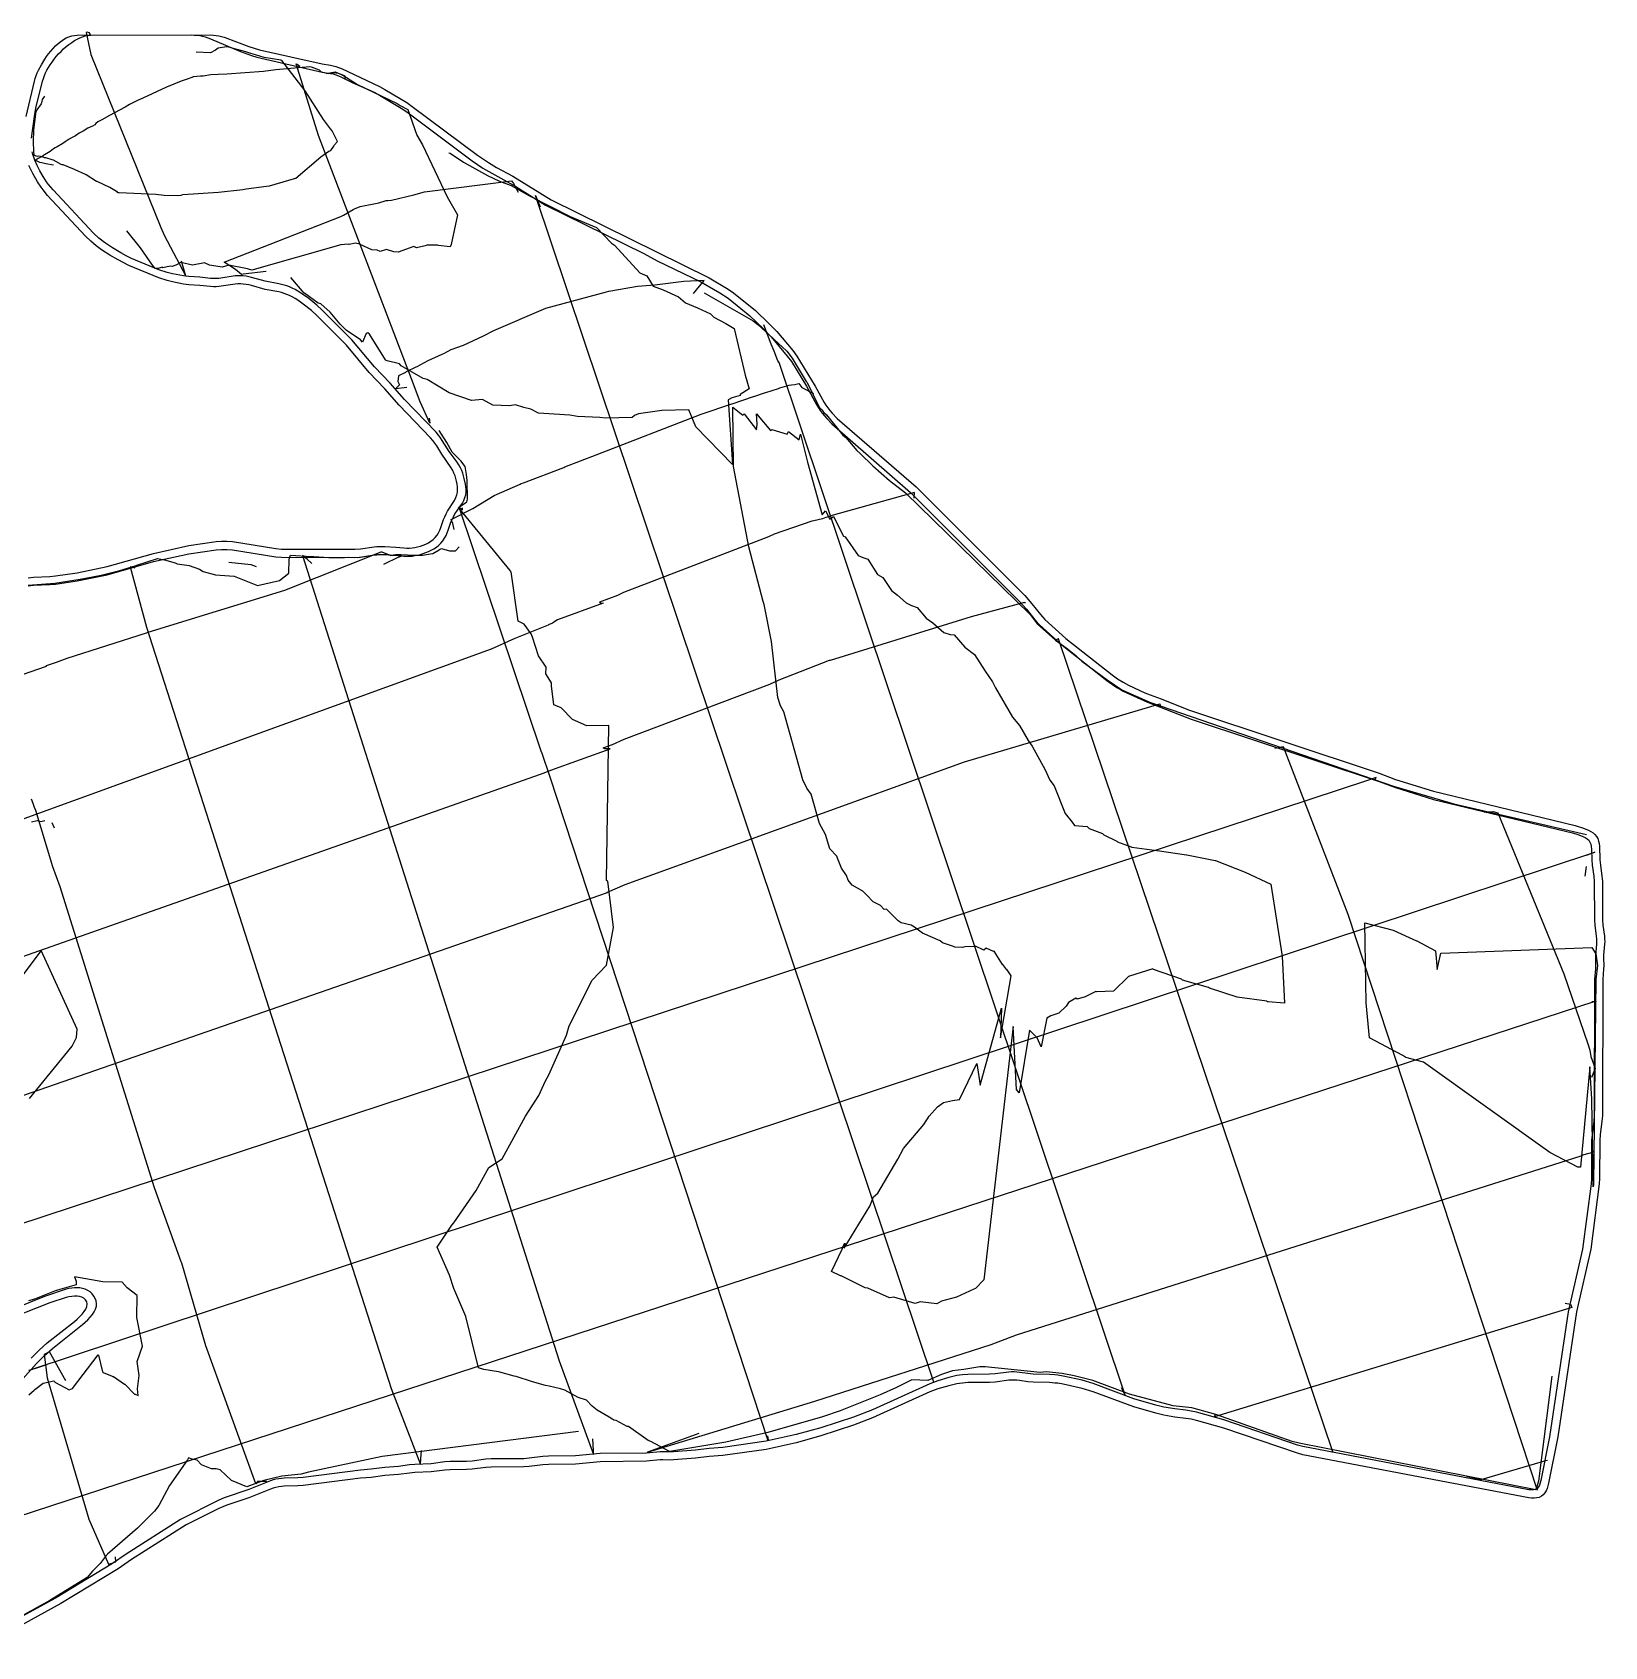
# Model space of a CAD drawing. Extents: x 0 to 882, y 0 to 630.
# Drawn here: x 304 to 882, y 37 to 630 of the extents above; entities that cross this region are included whole.
import ezdxf

# ---------------------------------------------------------------- set-up
doc = ezdxf.new("R2010")
doc.units = 0
doc.layers.get('0').update_dxf_attribs({"color": 255, "linetype": 'CONTINUOUS'})

msp = doc.modelspace()

# ---------------------------------------------------------------- linework, layer by layer
for points in [[(304.007, 590.96), (305.107, 598.96), (305.714, 601.96), (308.126, 611.96), (308.433, 612.96), (308.801, 613.96), (309.238, 614.96), (309.742, 615.96), (310.309, 616.96), (310.933, 617.96), (311.614, 618.959), (312.352, 619.955), (313.151, 620.945), (314.008, 621.919), (314.917, 622.867), (315.865, 623.776), (316.839, 624.632), (317.829, 625.427), (318.825, 626.155), (319.824, 626.811), (320.824, 627.387), (321.824, 627.873), (322.824, 628.259), (323.824, 628.544), (324.824, 628.736), (325.824, 628.852), (362.824, 628.919), (363.824, 628.867), (364.824, 628.776), (365.824, 628.633), (366.824, 628.432), (367.824, 628.172), (368.824, 627.856), (369.824, 627.492), (380.824, 622.771), (384.824, 621.319), (386.824, 620.716), (410.824, 615.266), (413.824, 614.777), (414.824, 614.56), (415.824, 614.269), (416.824, 613.894), (417.824, 613.443), (421.824, 611.443), (429.824, 607.839), (431.824, 606.792), (439.824, 602.024), (441.824, 600.667), (465.824, 582.681), (469.824, 580.024), (481.824, 573.216), (492.824, 566.388), (528.824, 548.651), (533.824, 545.927), (549.824, 538.182), (556.824, 534.145), (559.824, 532.18), (567.824, 525.676), (572.809, 520.955), (575.656, 517.96), (581.536, 510.96), (583.044, 508.96), (588.595, 499.96), (592.341, 492.96), (592.953, 491.96), (593.623, 490.96), (594.356, 489.961), (595.152, 488.965), (596.009, 487.975), (597.865, 486.048), (626.824, 460.872), (666.735, 420.96), (669.36, 417.961), (672.488, 414.048), (673.288, 413.128), (674.122, 412.243), (681.824, 405.243), (698.824, 391.847), (701.824, 389.72), (702.824, 389.078), (703.824, 388.484), (704.824, 387.942), (713.824, 383.867), (729.824, 377.652), (798.824, 354.731), (804.824, 352.476), (818.824, 348.111), (869.823, 335.809), (871.803, 335.235), (872.763, 334.914), (873.675, 334.56), (874.507, 334.156), (875.224, 333.683), (875.8, 333.12), (876.224, 332.453), (876.507, 331.684), (876.675, 330.827), (876.764, 329.904), (876.912, 325.96), (877.107, 323.96), (877.656, 319.96), (877.784, 317.96), (877.864, 303.96), (877.992, 301.96), (878.526, 297.96), (878.616, 296.96), (878.649, 295.96), (878.621, 294.96), (878.26, 290.96), (878.235, 289.96), (878.273, 286.96), (878.236, 285.96), (877.907, 281.96), (877.784, 231.96), (877.656, 229.96), (876.992, 224.96), (876.864, 222.96), (876.784, 208.96), (876.656, 206.96), (873.541, 182.96), (868.283, 159.96), (861.4, 113.96), (858.202, 98.022), (857.963, 97.1135), (857.676, 96.2921), (857.312, 95.5995), (856.84, 95.072), (856.239, 94.7282), (855.512, 94.561), (854.676, 94.5377), (853.763, 94.6118), (770.824, 110.462), (768.824, 111), (741.824, 120.242), (731.824, 123.06), (729.824, 123.496), (727.824, 123.802), (723.824, 124.243), (719.824, 124.975), (716.824, 125.694), (708.824, 127.989), (693.824, 133.606), (689.824, 134.806), (682.824, 136.344), (680.824, 136.673), (679.824, 136.791), (677.824, 136.92), (671.824, 137.048), (669.824, 137.243), (666.824, 137.673), (665.824, 137.777), (664.824, 137.833), (663.824, 137.833), (662.824, 137.777), (657.824, 137.128), (655.824, 137), (647.824, 136.92), (645.824, 136.787), (644.824, 136.662), (643.824, 136.495), (640.824, 135.805), (636.824, 134.605), (633.824, 133.507), (612.824, 123.972), (605.824, 121.304), (593.824, 117.384), (584.824, 114.856), (573.824, 112.419), (557.824, 110.127), (552.824, 109.793), (547.824, 109.127), (539.824, 108.548), (538.824, 108.511), (535.824, 108.549), (534.824, 108.524), (529.824, 108.047), (512.824, 107.865), (503.824, 107.038), (493.824, 106.92), (491.824, 106.792), (486.824, 106.128), (484.824, 106), (472.824, 105.92), (470.824, 105.792), (465.824, 105.128), (463.824, 105), (457.824, 104.92), (455.824, 104.792), (450.824, 104.128), (444.824, 103.872), (442.824, 103.677), (438.824, 103.127), (433.824, 102.793), (428.824, 102.124), (424.824, 101.797), (403.824, 99.1284), (401.824, 98.9996), (396.824, 98.8673), (395.824, 98.7757), (394.824, 98.6328), (393.824, 98.4318), (392.824, 98.1717), (391.824, 97.8569), (383.824, 94.6559), (374.824, 91.587), (372.824, 90.7882), (358.824, 83.6468), (338.824, 70.9356), (333.824, 67.5007), (312.824, 54.8187), (285.824, 40.081)], [(325.883, 628.519), (325.355, 629.675), (324.475, 629.872), (324.148, 629.743), (325.87, 621.726), (351.55, 558.184)], [(415.323, 588.48), (416.388, 589.809), (414.396, 593.66), (413.877, 594.445), (411.27, 597.875), (404.48, 608.324), (395.934, 619.548), (395.563, 619.63), (389.44, 620.564), (386.333, 621.647), (384.559, 622.056), (382.746, 622.665), (377.76, 624.013), (377.06, 624.246), (375.599, 624.547), (372.564, 624.006), (371.596, 623.356), (369.735, 622.317), (364.514, 622.57)], [(419.233, 613.722), (418.128, 614.215), (416.802, 614.713), (414.792, 615.016), (413.263, 614.594), (410.521, 615.242), (409.784, 615.939), (406.827, 617.079), (406.301, 617.227), (393.83, 616.085), (389.239, 615.433), (375.8, 614.486), (372.557, 614.39), (369.934, 614.217), (367.043, 613.817), (366.505, 613.771), (366.072, 613.715), (363.471, 613.535), (363.269, 613.453), (363.258, 613.449), (360.456, 612.471), (359.068, 611.865), (353.679, 609.76), (344.885, 605.667), (343.241, 604.984), (340.027, 603.348), (338.444, 602.401), (332.716, 599.349), (329.876, 597.658), (328.42, 596.928), (327.7, 596.388), (327.309, 595.926), (326.452, 595.368), (324.751, 594.627), (323.035, 593.531), (321.564, 592.872), (320.167, 591.836), (318.995, 591.238), (317.939, 590.607), (316.422, 589.597), (315.547, 589.08), (313.527, 587.782), (312.805, 587.452), (312.181, 587.02), (310.87, 586.037), (310.329, 585.741), (308.896, 584.857), (308.426, 584.603), (307.957, 584.292), (306.983, 583.744), (306.555, 583.561), (306.106, 583.322), (305.817, 583.123), (305.63, 583.01), (305.469, 582.922), (305.541, 582.856), (305.574, 582.847), (307.041, 582.155), (307.799, 582.025), (309.326, 581.627), (312.091, 581.206)], [(443.585, 502.643), (409.49, 591.949), (401.236, 618.312), (401.569, 618.154), (402.629, 617.45)], [(412.236, 614.79), (415.534, 615.333), (418.339, 614.11), (423.791, 610.646), (438.277, 603.674), (439.405, 602.978), (442.175, 601.563), (445.542, 592.138), (447.558, 588.499), (456.678, 569.385), (460.523, 562.82), (458.189, 551.924), (457.832, 551.106), (453.455, 551.56)], [(419.233, 612.487), (419.233, 613.722)], [(308.788, 606.45), (307.92, 605.165), (307.824, 604.468), (307.567, 603.643), (306.019, 601.369), (305.983, 601.274), (305.947, 601.196), (305.666, 600.817), (304.809, 593.873), (304.726, 589.723), (304.812, 586.038), (304.949, 584.694), (305.008, 584.685), (305.379, 584.588), (305.684, 584.459), (306.145, 584.399), (306.712, 584.467), (308.01, 584.194), (308.711, 583.932), (309.22, 583.854), (311.542, 583.134), (311.971, 583.057), (314.893, 581.485), (315.254, 581.318), (315.528, 581.326), (319.765, 579.58), (320.022, 579.498), (323.775, 577.76), (323.994, 577.685), (324.185, 577.658), (327.924, 575.244), (328.074, 575.247), (332.666, 572.93), (332.797, 572.935), (335.258, 571.515), (335.569, 571.116), (335.703, 571.074), (336.272, 570.994), (349.769, 570.426), (352.794, 570.004), (357.566, 569.975), (359.007, 570.111), (359.57, 570.237), (372.746, 571.171), (381.612, 572.15), (382.865, 572.395), (390.403, 573.4), (391.433, 573.447), (398.511, 575.566), (398.952, 575.65), (401.152, 576.295), (410.272, 584.072), (413.184, 586.202), (413.907, 586.406), (415.083, 588.089), (415.323, 588.48)], [(302.824, 426.521), (304.824, 426.791), (310.824, 427.048), (312.824, 427.243), (320.824, 428.395), (331.824, 430.613), (348.824, 435.487), (361.824, 438.346), (371.824, 439.792), (373.824, 439.916), (375.824, 439.916), (377.824, 439.792), (393.824, 437.244), (395.824, 437.048), (422.824, 437), (424.824, 437.132), (429.824, 437.906), (430.824, 438.014), (431.824, 438.072), (433.824, 438.065), (437.824, 437.807), (440.824, 437.474), (441.824, 437.416), (442.824, 437.426), (443.824, 437.513), (444.824, 437.669), (445.824, 437.881), (446.824, 438.135), (447.824, 438.431), (448.823, 438.774), (449.819, 439.174), (450.808, 439.643), (451.778, 440.188), (452.716, 440.813), (453.6, 441.518), (454.408, 442.299), (455.123, 443.148), (455.737, 444.054), (456.256, 445.001), (456.692, 445.975), (457.065, 446.965), (458.071, 449.96), (458.471, 450.96), (458.953, 451.96), (459.529, 452.96), (460.19, 453.96), (461.616, 455.96), (462.269, 456.96), (462.812, 457.96), (463.214, 458.96), (463.468, 459.96), (463.587, 460.96), (463.594, 461.96), (463.514, 462.96), (463.374, 463.96), (462.973, 465.96), (462.715, 466.96), (462.4, 467.96), (462.009, 468.96), (461.527, 469.96), (460.952, 470.96), (460.297, 471.96), (457.415, 475.96), (454.877, 479.96), (454.192, 480.96), (453.438, 481.96), (452.611, 482.96), (440.992, 494.96), (435.736, 500.96), (429.993, 506.96), (421.655, 516.96), (410.824, 527.871), (408.824, 529.662), (405.824, 532.058), (402.824, 534.196), (401.824, 534.831), (400.824, 535.407), (399.824, 535.913), (398.824, 536.347), (397.824, 536.712), (396.824, 537.02), (394.824, 537.506), (389.824, 538.462), (384.824, 539.868), (383.824, 540.106), (382.824, 540.289), (381.824, 540.407), (380.824, 540.456), (379.824, 540.439), (378.824, 540.366), (372.824, 539.486), (371.824, 539.416), (370.824, 539.412), (369.824, 539.472), (365.824, 539.878), (361.824, 540.128), (359.824, 540.4), (355.824, 541.196), (353.824, 541.705), (350.824, 542.66), (340.824, 546.822), (338.824, 547.768), (336.824, 548.834), (333.824, 550.661), (330.824, 552.72), (328.825, 554.284), (326.839, 556.053), (311.993, 571.96), (310.351, 573.96), (309.612, 574.96), (308.294, 576.96), (307.15, 578.96), (306.15, 580.96), (305.294, 582.96), (304.928, 583.96), (304.613, 584.96), (304.353, 585.96)], [(457.237, 585.619), (457.727, 585.466), (462.711, 582.211), (471.492, 577.226), (475.926, 575.214), (480.175, 573.628), (486.952, 569.759), (501.811, 562.256), (511.493, 558.169), (517.005, 552.482), (518.137, 551.68), (527.389, 541.492), (529.982, 540.402), (532.312, 536.674), (536.003, 535.263), (541.546, 532.682), (544.16, 530.534), (548.572, 528.692), (553.382, 526.425), (554.519, 525.248), (559.025, 522.883), (562.023, 521.091), (566.139, 503.896)], [(390.191, 541.96), (381.758, 541.015), (381.159, 540.865), (378.958, 542.755), (374.764, 545.451), (417.611, 562.168), (418.673, 562.686), (422.214, 564.832), (422.67, 565.037), (424.759, 565.846), (431.572, 567.183), (434.239, 568.052), (434.92, 568.097), (436.27, 568.252), (444.418, 570.145), (448.292, 571.263), (480.351, 575.357), (480.618, 574.821), (481.026, 574.354), (482.693, 571.105)], [(635.285, 134.217), (635.321, 134.037), (489.152, 569.892), (490.854, 565.773)], [(351.55, 558.184), (352.789, 555.408), (360.705, 540.347), (359.188, 545.771)], [(453.455, 551.56), (453.098, 551.661), (449.265, 551.684), (448.597, 551.469), (445.385, 550.667), (444.454, 551.197), (438.703, 549.128), (437.124, 549.241), (434.407, 550.084), (432.016, 549.415), (431.023, 549.831), (429.028, 550.028), (424.767, 551.963), (424.59, 552.027), (422.992, 552.365), (420.752, 551.973), (420.336, 552.029), (417.674, 551.821), (384.967, 542.547), (383.734, 542.886), (383.351, 542.974), (376.523, 544.295), (374.054, 543.583), (369.448, 544.395), (367.623, 545.189), (363.132, 544.379), (358.865, 545.282), (357.009, 544.36), (355.682, 543.795), (354.975, 544.027), (352.292, 543.405), (352.037, 543.548), (350.58, 543.167), (349.494, 543.152), (348.542, 544.313), (344.084, 550.694), (339.042, 557.009)], [(566.139, 503.896), (567.545, 498.923), (564.255, 496.867), (564.249, 496.434), (560.868, 495.544), (560.858, 495.431), (559.892, 494.93), (561.388, 471.142), (547.993, 484.964), (545.362, 491.2), (535.532, 490.951), (526.927, 489.75), (525.485, 489.187), (524.549, 488.444), (514.785, 488.2), (512.755, 488.429), (504.471, 488.747), (501.684, 489.24), (490.259, 489.929), (487.406, 491.445), (484.859, 492.043), (481.703, 493.09), (479.542, 492.687), (473.436, 492.982), (469.629, 495.011), (465.593, 494.626), (457.389, 497.467), (449.377, 502.316), (447.905, 502.767), (439.797, 507.424), (439.158, 508.054), (434.657, 509.253), (434.217, 509.317), (434.204, 509.32), (433.997, 509.616), (428.127, 519.061), (427.511, 519.52), (426.903, 519.207), (425.602, 516.045), (424.89, 516.896), (419.6, 520.524), (417.42, 522.693), (413.68, 527.087), (410.303, 530.084), (409.356, 530.44), (404.258, 534.02), (404.126, 534.089), (399.222, 539.819)], [(551.084, 538.67), (543.581, 538.32), (532.964, 536.945), (526.596, 536.476), (516.787, 534.737), (515.959, 534.627), (515.065, 534.461), (492.757, 528.446), (473.65, 520.221), (469.901, 518.213), (462.586, 514.897), (458.014, 513.203), (455.341, 511.743), (454.669, 511.492), (449.524, 509.178), (445.549, 507.054), (445.152, 506.883), (441.628, 505.113), (441.415, 504.882), (438.78, 503.719), (438.592, 501.637), (439.165, 500.388), (437.832, 499.003), (441.821, 499.534)], [(547.081, 533.88), (551.084, 538.67)], [(551.074, 534.204), (569.042, 523.87), (570.716, 522.569), (581.242, 512.93), (581.4, 512.739), (583.294, 510.136), (588.488, 501.578), (588.647, 501.454), (588.787, 501.296), (593.214, 492.231), (594.188, 491.164), (594.534, 490.73), (594.935, 490.287), (595.901, 489.314), (601.904, 481.882), (603.032, 481.012), (607.067, 476.325), (608.293, 475.221), (612.922, 470.701), (619.076, 465.265), (624.901, 460.689), (670.743, 416.059), (673.461, 412.511), (679.996, 406.646), (683.976, 403.811), (687.478, 401.036), (689.68, 398.956), (698.932, 392.009), (704.326, 388.374), (714.932, 383.742), (804.057, 353.037), (826.284, 346.509), (874.94, 335.293)], [(704.125, 132.156), (705.554, 129.321), (578.54, 508.627), (578.053, 509.216), (576.775, 512.71), (575.657, 515.345), (572.977, 522.444)], [(450.02, 488.117), (450.259, 486.276), (446.733, 494.099), (443.585, 502.643)], [(459.296, 447.22), (458.789, 449.456), (458.134, 450.943), (466.084, 454.963), (473.905, 459.711), (483.473, 463.946), (483.899, 464.106), (484.737, 464.457), (499.505, 470.029), (499.824, 470.243), (511.341, 474.656), (511.339, 474.656), (511.339, 474.657), (549.961, 489.652), (561.128, 493.366), (561.328, 493.442), (569.136, 496.084), (569.321, 496.134), (573.208, 497.405), (573.689, 497.54), (578.289, 499.092), (578.837, 499.23), (582.263, 500.309), (583.084, 500.431), (584.339, 500.569), (585.802, 500.841), (586.927, 499.436), (591.201, 497.156)], [(764.032, 273.264), (758.041, 273.788), (757.891, 273.827), (757.731, 273.906), (757.596, 274.024), (746.687, 275.547), (736.516, 278.845), (736.247, 279.071), (726.648, 281.794), (726.279, 282.121), (716.004, 285.71), (715.763, 285.849), (707.202, 283.193), (706.848, 283.101), (701.308, 277.648), (695.161, 277.439), (694.816, 277.603), (690.935, 275.655), (687.922, 274.757), (687.492, 275.125), (684.735, 273.574), (683.933, 272.156), (681.259, 269.68), (678.342, 268.618), (676.782, 267.734), (674.728, 257.209), (673.298, 260.58), (670.421, 263.408), (666.693, 240.309), (665.74, 241.625), (664.472, 264.683), (653.649, 171.683), (650.618, 168.554), (649.982, 168.21), (643.675, 165.363), (638.129, 163.856), (636.499, 162.89), (630.39, 163.647), (628.497, 163.012), (620.714, 165.273), (619.076, 165.067), (611.112, 168.618), (610.145, 168.72), (601.366, 173.107), (601.085, 173.145), (597.83, 174.703), (601.679, 182.929), (602.105, 184.033), (602.639, 185.122), (602.44, 183.368), (611.899, 198.715), (613.219, 202.179), (614.789, 203.532), (622.17, 215.959), (624.204, 219.94), (631.67, 228.723), (633.605, 231.847), (636.7, 235.231), (638.85, 236.8), (642.215, 237.538), (644.806, 237.867), (651.184, 251.099), (652.34, 243.183), (660.201, 271.492), (659.819, 260.575), (663.751, 283.372), (662.26, 285.593), (662.193, 285.562), (660.734, 287.537), (660.529, 287.453), (657.545, 292.39), (657.29, 292.265), (654.544, 293.506), (653.724, 292.81), (650.686, 294.217), (650.316, 294.123), (646.747, 293.944), (645.868, 293.798), (643.07, 293.911), (642.542, 294.147), (638.587, 295.472), (637.614, 296.203), (631.187, 299.042), (628.206, 301.19), (627.07, 301.914), (623.307, 302.82), (622.21, 303.55), (619.428, 306.291), (618.01, 307.854), (617.107, 307.68), (615.818, 309.118), (613.133, 310.539), (610.808, 312.963), (609.231, 314.412), (605.348, 316.684), (603.905, 318.41), (603.29, 320.233), (601.494, 322.929), (599.945, 326.587), (599.722, 327.235), (597.105, 330.031), (595.591, 335.289), (593.357, 339.254), (590.327, 350.03), (588.682, 352.234), (587.246, 355.347), (580.279, 380.316), (579.091, 382.461), (578.109, 385.589), (575.717, 406.079), (573.111, 419.721), (572.685, 420.852), (567.372, 440.894), (561.741, 470.419), (561.506, 492.245), (565.266, 489.255), (565.663, 489.778), (570.209, 483.854), (570.435, 485.956), (570.284, 489.801), (575.354, 483.607), (575.921, 483.944), (581.538, 482.221), (582.015, 483.197), (585.924, 480.243), (586.456, 482.323), (588.927, 471.936), (594.349, 452.686), (595.533, 454.151), (597.157, 451.09), (598.467, 451.987), (602.201, 444.781), (602.843, 444.546), (607.519, 437.757), (609.223, 436.957), (611.173, 436.37), (614.647, 430.766), (616.562, 429.629), (619.839, 424.823), (622.061, 423.125), (625.177, 420.287), (627.134, 419.371), (629.25, 418.641), (632.588, 414.642), (634.968, 412.943), (638.991, 409.429), (641.387, 408.649), (642.817, 408.622), (646.785, 404.026), (650.327, 401.395), (654.137, 395.264), (656.946, 391.298), (658.043, 389.082), (664.233, 378.395), (666.836, 375.222), (669.977, 369.822), (671.507, 367.626), (676.199, 358.948), (677.96, 355.141), (679.51, 353.118), (683.516, 342.953), (686.128, 339.806), (686.989, 338.54), (691.656, 338.224), (692.365, 337.452), (697.304, 335.615), (697.794, 335.068), (702.476, 332.829), (702.771, 332.528), (707.763, 330.692), (708.01, 330.571), (717.232, 329.4), (717.362, 329.351), (728.156, 327.787), (728.281, 327.746), (738.664, 325.749), (738.817, 325.697), (749.698, 321.355), (759.058, 316.964), (763.283, 290.566), (764.032, 273.264)], [(862.29, 136.337), (857.311, 97.7429), (856.405, 94.5983), (769.417, 111.635), (766.905, 112.367), (738.913, 122.208), (730.031, 124.669), (723.163, 125.376), (707.142, 129.687), (693.723, 134.683), (686.893, 136.393), (682.453, 137.275), (676.557, 137.913), (674.326, 137.687), (654.161, 139.754), (652.203, 139.761), (646.415, 138.743), (642.254, 138.239), (638.102, 136.96), (633.187, 134.649), (627.253, 134.99), (621.66, 132.179), (615.693, 129.479), (600.959, 123.605), (594.53, 121.343), (574.437, 115.588), (558.982, 112.065), (539.892, 108.824), (538.28, 108.645), (531.467, 112.27), (530.516, 112.707), (523.262, 117.849), (522.801, 117.801), (518.776, 120.025), (517.802, 120.193), (517.477, 120.351), (516.162, 121.192), (511.736, 123.78), (509.915, 125.283), (507.866, 127.502), (504.787, 128.507), (499.879, 131.118), (498.306, 131.611), (494.116, 132.641), (492.825, 132.904), (487.956, 134.164), (482.058, 136.147), (481.29, 136.31), (476.016, 137.715), (475.572, 137.868), (470.16, 138.78), (468.171, 139.353), (463.527, 158.179), (459.155, 168.51), (457.532, 173.378), (453.062, 183.728), (458.411, 191.73), (459.176, 192.673), (467.279, 204.546), (471.916, 212.943), (476.896, 216.183), (485.375, 231.769), (490.281, 239.336), (492.786, 244.719), (493.944, 246.916), (500.534, 261.579), (501.487, 265.006), (509.876, 281.726), (515.204, 287.199), (517.679, 301.046), (515.625, 318.044), (515.143, 318.389), (516.08, 375.25), (507.919, 375.207), (502.716, 377.474), (498.512, 381.704), (495.799, 382.841), (495.029, 389.787), (494.978, 390.897), (492.943, 394.215), (492.976, 396.707), (490.182, 400.92), (488.032, 407.667), (487.486, 408.89), (484.975, 412.474), (482.744, 413.559), (480.215, 431.687), (480.071, 431.765), (479.748, 432.203), (460.829, 455.347), (463.868, 457.42), (464.175, 458.345), (464.172, 461.127), (463.967, 462.562), (464.043, 465.292), (463.78, 467.403), (463.295, 470.396), (461.735, 472.537), (458.488, 475.617), (456.506, 479.249), (453.687, 483.576)], [(626.019, 460.279), (598.419, 452.468), (597.096, 452.003), (595.756, 451.636), (594.435, 451.156), (591.331, 450.463), (590.513, 450.312), (576.701, 445.528), (574.669, 444.616), (521.373, 424.096), (519.231, 422.996), (512.655, 420.571), (512.982, 420.364), (513.935, 420.253), (497.236, 414.052), (495.435, 412.959), (495.323, 412.863), (493.914, 412.294), (493.769, 412.128), (484.61, 408.392), (481.55, 407.268), (472.833, 403.252), (299.852, 340.484)], [(628.134, 458.81), (628.232, 460.894), (626.019, 460.279)], [(574.468, 112.84), (574.498, 112.584), (494.442, 356.286), (494.434, 356.314), (491.391, 365.323), (491.367, 365.419), (461.028, 455.506), (462.255, 454.513), (462.292, 455.242)], [(300.779, 394.061), (309.557, 397.099), (309.563, 397.298), (313.289, 398.51), (317.168, 399.96), (346.26, 409.294), (346.936, 409.544), (397.043, 425.006), (432.493, 439.059), (432.631, 439.05), (432.738, 439.015), (436.041, 437.664), (438.259, 437.82), (440.039, 437.634), (439.042, 437.125)], [(302.809, 426.817), (312.602, 427.602), (321.878, 428.962), (329.671, 430.497), (336.437, 432.212), (342.099, 433.929), (342.785, 434.105), (350.322, 436.561), (352.845, 436.136), (356.765, 434.97), (357.511, 434.709), (361.942, 434.092), (365.788, 432.68), (367.078, 431.779), (371.634, 430.652), (378.469, 430.123), (387.009, 426.647), (395.092, 428.525), (398.488, 431.241), (398.708, 436.42), (399.102, 437.807), (406.882, 437.381), (407.729, 437.295), (413.229, 436.995), (418.946, 436.996), (420.428, 437.127), (423.748, 437.01), (429.89, 437.987), (432.35, 438.221), (434.116, 438.13), (436.127, 437.83), (437.691, 438.066), (439.686, 438.05), (444.731, 437.785), (447.588, 437.856), (450.608, 438.279), (451.422, 438.474), (453.768, 439.842), (453.907, 439.914), (454.555, 440.312), (457.531, 439.378), (459.784, 439.405), (461.121, 440.873)], [(342.109, 433.085), (341.154, 433.38), (340.328, 433.543), (346.231, 411.44), (436.149, 131.765), (446.866, 103.894), (447.018, 105.967)], [(376.532, 435.309), (384.546, 434.352), (386.584, 433.692)], [(406.991, 434.832), (405.28, 436.341), (403.577, 437.72), (497.848, 141.945), (510.403, 107.542), (510.381, 109.006)], [(439.042, 437.125), (438.857, 437.047), (433.3, 434.4)], [(72.5006, 219.975), (54.7021, 216.408), (65.205, 222.25), (65.2298, 222.255), (65.2311, 222.256), (109.876, 232.748), (289.635, 286.499), (490.954, 357.384), (490.966, 357.395), (494.472, 358.748), (494.485, 358.758), (494.695, 358.872), (516.486, 366.734), (514.603, 366.757), (513.959, 367.021), (517.35, 368.239), (521.673, 370.273), (575.114, 390.486), (578.549, 391.991), (596.987, 399.215), (597.365, 399.306), (649.141, 415.359), (668.315, 420.48)], [(668.315, 420.48), (668.752, 420.592), (668.755, 420.217)], [(781.863, 108.456), (681.115, 407.088), (680.936, 407.071), (679.929, 406.434)], [(299.495, 237.074), (286.77, 233.444), (288.405, 234.739), (289.08, 235.363), (515.482, 313.955), (515.25, 313.999), (515.489, 314.082), (521.97, 316.851), (646.556, 361.986), (718.285, 383.248), (718.417, 382.606)], [(760.485, 366.975), (763.576, 367.597), (787.354, 305.959), (856.816, 94.3947)], [(797.355, 355.475), (797.759, 356.116), (794.201, 354.978)], [(794.201, 354.978), (60.7054, 113.34), (50.5957, 109.543), (54.8848, 110.521)], [(390.503, 97.5942), (387.011, 97.59), (386.397, 96.7255), (368.121, 147.455), (359.227, 177.776), (359.086, 178.091), (359.033, 178.266), (349.281, 205.413), (314.626, 315.976), (311.933, 323.321), (305.668, 344.097), (305.222, 345.208), (304.733, 346.583), (304.047, 348.244)], [(304.097, 339.858), (306.148, 340.393), (307.548, 340.055), (308.976, 340.42)], [(311.506, 339.675), (312.362, 337.745)], [(837.396, 343.389), (840.681, 343.663), (842.385, 343.249), (866.643, 284.112), (875.5, 258.351), (876.163, 255.979), (876.535, 253.689), (878.185, 249.335), (876.758, 246.032)], [(309.748, 140.495), (303.566, 138.487), (303.247, 138.436), (303.269, 138.478), (878.058, 328.791), (878.075, 328.788), (874.977, 327.552)], [(874.802, 323.503), (874.373, 319.902)], [(877.475, 205.829), (876.871, 237.996), (876.232, 249.876), (872.739, 213.011), (871.813, 213.055), (861.52, 218.458), (815.121, 251.614), (808.682, 253.354), (807.508, 254.081), (795.342, 260.507), (794.107, 273.408), (793.631, 302.839), (804.047, 300.086), (804.218, 300.019), (812.598, 296.202), (812.692, 296.166), (819.565, 292.474), (820.129, 285.705), (821.442, 291.671), (876.865, 293.718), (878.453, 291.354), (879.001, 287.104), (878.392, 281.993), (877.576, 206.92), (877.55, 206.534), (877.475, 205.829)], [(303.306, 238.337), (318.959, 257.523), (320.543, 260.735), (320.806, 263.773), (307.601, 292.644), (294.154, 274.816)], [(878.535, 274.047), (878.144, 273.925), (878, 273.864), (161.503, 39.6542), (159.091, 38.9697), (174.182, 44.298)], [(876.939, 273.946), (878.535, 274.047)], [(549.126, 115.277), (530.282, 108.376), (591.633, 127.083), (591.689, 127.097), (656.419, 147.915), (665.722, 151.428), (873.029, 217.207), (873.661, 217.56), (877.752, 218.739), (877.326, 218.877)], [(303.027, 129.471), (305.1, 131.136), (305.34, 131.459), (308.356, 133.73), (308.383, 133.759), (312.263, 134.622), (312.369, 134.462), (312.534, 134.288), (312.655, 134.147), (312.828, 133.971), (317.853, 131.263), (318.489, 131.48), (319.064, 131.731), (328.568, 144.135), (328.695, 143.993), (330.159, 137.854), (330.383, 137.68), (333.65, 136.347), (333.8, 136.137), (333.974, 136.124), (334.161, 136.118), (338.203, 133.377), (338.313, 133.345), (341.897, 129.697), (341.933, 129.656), (341.999, 129.669), (342.092, 129.678), (343.21, 129.231), (342.939, 131.639), (343.633, 136.592), (342.917, 141.708), (344.76, 147.297), (342.788, 157.88), (342.846, 165.981), (339.186, 168.74), (337.331, 170.88), (330.211, 170.961), (319.83, 172.768), (320.487, 171.169), (320.514, 169.852), (313.653, 167.908), (312.566, 167.533), (305.118, 164.535), (302.992, 163.969)], [(298.784, 132.96), (305.912, 140.955), (308.829, 143.872), (311.824, 146.521), (322.818, 155.258), (323.802, 156.133), (324.758, 157.049), (325.66, 158), (326.466, 158.975), (327.13, 159.965), (327.611, 160.96), (327.881, 161.955), (327.934, 162.944), (327.782, 163.914), (327.446, 164.851), (326.947, 165.731), (326.306, 166.529), (325.545, 167.219), (324.69, 167.784), (323.768, 168.214), (322.804, 168.513), (321.818, 168.69), (320.823, 168.758), (319.824, 168.731), (318.824, 168.62), (317.824, 168.438), (316.824, 168.2), (308.824, 165.592), (292.824, 159.102)], [(867.161, 163.077), (869.048, 162.741), (869.56, 161.51), (869.195, 161.41), (869.171, 161.393), (738.411, 121.418), (738.764, 122.29)], [(316.655, 134.618), (310.649, 145.255), (310.429, 145.165), (308.751, 144.209), (309.826, 135.732), (325.092, 83.842), (332.292, 67.2081), (334.088, 67.7371), (334.547, 67.998), (334.975, 68.1012)], [(504.933, 115.948), (432.785, 106.741), (405.772, 101.01), (403.117, 100.29), (395.963, 99.5836), (389.413, 97.9733), (383.156, 95.6373), (377.528, 98.0105), (373.301, 101.919), (371.923, 102.227), (370.12, 102.236), (366.429, 103.768), (364.892, 105.503), (363.002, 105.789), (361.708, 106.307), (361.293, 105.632), (354.696, 96.1091), (350.842, 88.8174), (349.279, 86.698), (344.403, 81.9857), (342.971, 80.4621), (331.934, 70.938), (331.51, 70.4215), (329.307, 67.5365), (326.614, 64.8417), (326.469, 64.7084), (324.503, 62.3021), (310.816, 53.93), (284.949, 39.6774)], [(510.381, 109.006), (510.094, 113.307)], [(574.265, 114.395), (574.468, 112.84)], [(447.018, 105.967), (447.226, 109.052)], [(781.499, 108.571), (781.863, 108.456)], [(860.649, 105.329), (859.902, 105.156), (836.174, 98.2672), (830.906, 99.5076)], [(334.975, 68.1012), (334.919, 69.905)]]:
    msp.add_lwpolyline(points)
at = {"color": 1}
for points in [[(302.107, 598.96), (305.122, 611.96), (305.422, 612.96), (305.775, 613.96), (306.185, 614.96), (306.647, 615.96), (307.704, 617.96), (308.928, 619.96), (309.613, 620.959), (310.352, 621.955), (311.151, 622.944), (312.008, 623.914), (312.917, 624.851), (313.865, 625.731), (314.839, 626.529), (315.829, 627.219), (316.825, 627.785), (317.824, 628.219), (318.824, 628.529), (319.824, 628.731), (320.824, 628.851), (369.824, 628.916), (370.824, 628.857), (371.824, 628.751), (372.824, 628.585), (373.824, 628.352), (374.824, 628.057), (383.824, 624.657), (385.824, 624.003), (387.824, 623.462), (410.824, 618.266), (413.824, 617.787), (414.824, 617.585), (415.824, 617.317), (416.824, 616.974), (417.824, 616.558), (431.824, 609.982), (433.824, 608.872), (441.824, 604.024), (443.824, 602.667), (467.824, 584.681), (471.824, 582.024), (474.824, 580.273), (480.824, 577.09), (494.824, 568.388), (552.824, 539.65), (559.824, 535.52), (561.824, 534.18), (569.824, 527.676), (574.809, 522.955), (577.656, 519.96), (583.536, 512.96), (585.044, 510.96), (591.788, 499.96), (595.033, 493.96), (595.671, 492.96), (596.38, 491.961), (597.163, 490.965), (598.012, 489.975), (599.865, 488.048), (628.824, 462.872), (668.735, 422.96), (671.36, 419.961), (674.488, 416.048), (675.288, 415.128), (676.122, 414.243), (683.824, 407.243), (700.824, 393.85), (702.824, 392.428), (704.824, 391.158), (706.824, 390.084), (712.824, 387.295), (714.824, 386.493), (718.824, 385.053), (728.824, 381.012), (798.824, 357.731), (804.824, 355.476), (818.824, 351.111), (870.824, 338.532), (873.808, 337.6), (874.778, 337.244), (875.715, 336.851), (876.595, 336.402), (877.392, 335.877), (878.083, 335.26), (878.648, 334.544), (879.083, 333.736), (879.392, 332.852), (879.595, 331.915), (879.715, 330.944), (879.912, 325.96), (880.107, 323.96), (880.656, 319.96), (880.784, 317.96), (880.864, 303.96), (880.992, 301.96), (881.526, 297.96), (881.616, 296.96), (881.649, 295.96), (881.621, 294.96), (881.26, 290.96), (881.235, 289.96), (881.273, 286.96), (881.236, 285.96), (880.907, 281.96), (880.784, 231.96), (880.656, 229.96), (879.992, 224.96), (879.864, 222.96), (879.784, 208.96), (879.656, 206.96), (876.541, 182.96), (871.283, 159.96), (864.4, 113.96), (861.002, 96.9765), (860.764, 96.0058), (860.481, 95.0693), (860.123, 94.1902), (859.663, 93.3963), (859.087, 92.7163), (858.394, 92.1753), (857.595, 91.7892), (856.715, 91.56), (855.778, 91.473), (854.808, 91.498), (853.819, 91.5967), (770.824, 107.462), (768.824, 108), (741.824, 117.242), (731.824, 120.06), (729.824, 120.496), (727.824, 120.802), (723.824, 121.243), (719.824, 121.975), (716.824, 122.694), (708.824, 124.989), (693.824, 130.606), (689.824, 131.806), (682.824, 133.344), (680.824, 133.673), (679.824, 133.791), (677.824, 133.92), (671.824, 134.048), (669.824, 134.243), (666.824, 134.673), (665.824, 134.777), (664.824, 134.833), (663.824, 134.833), (662.824, 134.777), (657.824, 134.128), (655.824, 134), (647.824, 133.92), (645.824, 133.787), (644.824, 133.662), (643.824, 133.495), (640.824, 132.805), (636.824, 131.605), (633.824, 130.507), (612.824, 120.972), (605.824, 118.304), (593.824, 114.384), (584.824, 111.856), (573.824, 109.419), (557.824, 107.127), (552.824, 106.793), (547.824, 106.127), (539.824, 105.548), (538.824, 105.511), (535.824, 105.549), (534.824, 105.524), (529.824, 105.047), (512.824, 104.865), (503.824, 104.038), (493.824, 103.92), (491.824, 103.792), (486.824, 103.128), (484.824, 103), (472.824, 102.92), (470.824, 102.792), (465.824, 102.128), (463.824, 102), (457.824, 101.92), (455.824, 101.792), (450.824, 101.128), (444.824, 100.872), (442.824, 100.677), (438.824, 100.127), (433.824, 99.793), (428.824, 99.1237), (424.824, 98.7966), (403.824, 96.1284), (401.824, 95.9996), (396.824, 95.8673), (395.824, 95.7757), (394.824, 95.6328), (393.824, 95.4318), (392.824, 95.1717), (391.824, 94.8569), (383.824, 91.6559), (375.824, 88.8968), (372.824, 87.6468), (360.824, 81.6468), (340.824, 68.9356), (335.824, 65.5007), (314.824, 52.8187), (285.824, 36.9377)], [(302.824, 429.521), (304.824, 429.791), (310.824, 430.048), (312.824, 430.243), (320.824, 431.395), (331.824, 433.613), (348.824, 438.487), (361.824, 441.346), (371.824, 442.792), (373.824, 442.916), (375.824, 442.916), (377.824, 442.792), (393.824, 440.244), (395.824, 440.048), (422.824, 440), (424.824, 440.132), (429.824, 440.906), (430.824, 441.014), (431.824, 441.072), (433.824, 441.065), (437.824, 440.807), (440.824, 440.474), (441.824, 440.416), (442.824, 440.427), (443.824, 440.517), (444.824, 440.68), (445.824, 440.906), (446.823, 441.188), (447.818, 441.526), (448.804, 441.928), (449.768, 442.403), (450.69, 442.963), (451.547, 443.612), (452.313, 444.352), (452.973, 445.174), (453.523, 446.064), (453.976, 447.005), (454.355, 447.976), (455.383, 450.96), (455.789, 451.96), (456.261, 452.96), (456.805, 453.96), (459.324, 457.96), (459.829, 458.96), (460.201, 459.96), (460.423, 460.96), (460.503, 461.96), (460.464, 462.96), (460.333, 463.96), (460.133, 464.96), (459.877, 465.96), (459.562, 466.96), (459.176, 467.96), (458.704, 468.96), (458.142, 469.96), (454.754, 474.96), (452.877, 477.96), (452.192, 478.96), (451.438, 479.96), (450.611, 480.96), (438.992, 492.96), (433.736, 498.96), (427.993, 504.96), (419.655, 514.96), (408.824, 525.871), (406.824, 527.662), (403.824, 530.054), (401.824, 531.48), (400.824, 532.122), (399.824, 532.698), (398.824, 533.197), (397.824, 533.618), (396.824, 533.967), (395.824, 534.255), (394.824, 534.495), (389.824, 535.462), (384.824, 536.868), (383.824, 537.106), (382.824, 537.289), (381.824, 537.407), (380.824, 537.456), (379.824, 537.439), (378.824, 537.366), (372.824, 536.486), (371.824, 536.416), (370.824, 536.412), (369.824, 536.472), (365.824, 536.878), (361.824, 537.128), (359.824, 537.4), (355.824, 538.196), (353.824, 538.705), (350.824, 539.66), (339.824, 544.271), (335.824, 546.274), (332.824, 548.025), (329.824, 550.005), (327.824, 551.477), (325.829, 553.144), (323.864, 555), (309.993, 569.96), (308.351, 571.96), (307.612, 572.96), (306.293, 574.96), (304.607, 577.96), (303.139, 580.96)], [(303.912, 142.955), (306.829, 145.872), (309.824, 148.521), (319.817, 156.424), (320.798, 157.258), (321.747, 158.133), (322.63, 159.048), (323.398, 159.994), (323.995, 160.954), (324.369, 161.904), (324.483, 162.813), (324.331, 163.643), (323.934, 164.359), (323.332, 164.932), (322.574, 165.345), (321.709, 165.602), (320.777, 165.719), (319.807, 165.716), (318.819, 165.615), (317.823, 165.437), (316.824, 165.2), (310.824, 163.264), (292.824, 156.102)]]:
    msp.add_lwpolyline(points, dxfattribs=at)

doc.saveas('drawing.dxf')
